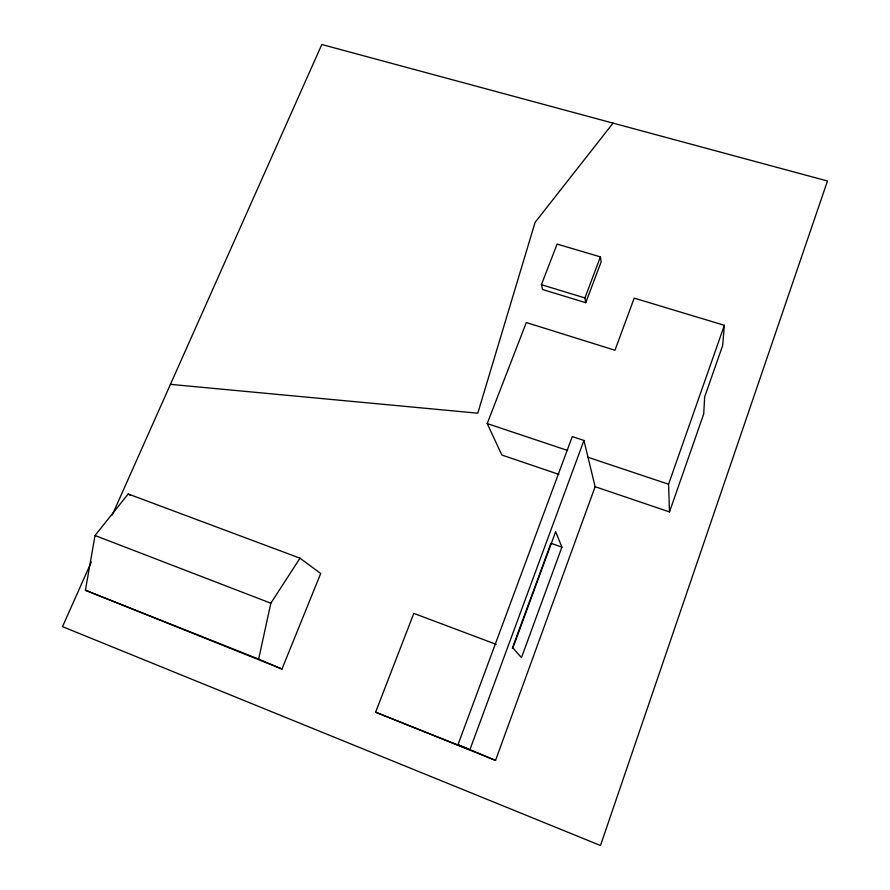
<?xml version="1.0" encoding="UTF-8"?>
<svg xmlns="http://www.w3.org/2000/svg" width="890" height="890" viewBox="0 0 890 890"><rect width="100%" height="100%" fill="white"/><g stroke="black" fill="none" stroke-linecap="round" stroke-linejoin="round"><path stroke-width="1.33" d="M558.875 474.392L501.838 455.024L487.219 423.584L526.302 322.536L614.968 350.248L634.214 298.117L724.371 325.317L722.635 345.587L704.658 396.929L703.723 413.95L669.491 511.939L595.132 486.697L583.94 440.45L572.281 436.589L457.95 744.763L467.806 748.946L375.602 712.189L413.817 613.377L496.153 644.36M85.407 590.248L95.041 535.513L128.182 493.961L300.008 558.186L320.712 573.483L281.974 669.035L85.407 590.248L258.645 659.078L281.974 669.035M258.645 659.078L270.849 603.22L300.008 558.186M669.491 511.939L668.568 484.227L724.371 325.317M375.602 712.189L495.541 760.438L595.132 486.697M561.902 547.128L521.473 657.654L512.907 647.875L555.638 531.697L561.902 547.128L550.955 543.267L512.317 648.298M495.541 760.438L469.965 749.558L583.94 440.45M585.742 302.7L584.908 297.939L600.416 256.887L557.107 244.083L541.409 284.689L542.622 289.528L585.742 302.7L601.117 261.983L600.416 256.887M91.336 561.957L62.523 626.649L600.483 845.5L827.477 181.004L321.813 44.5L112.24 515.021M613.065 123.12L535.079 222.4L477.785 413.194L170.435 384.358M541.409 284.689L584.908 297.939M487.219 423.584L567.62 450.462M588.012 457.282L668.568 484.227M95.041 535.513L270.849 603.22M457.95 744.763L469.965 749.558M128.182 493.961L130.507 495.418"/></g></svg>
